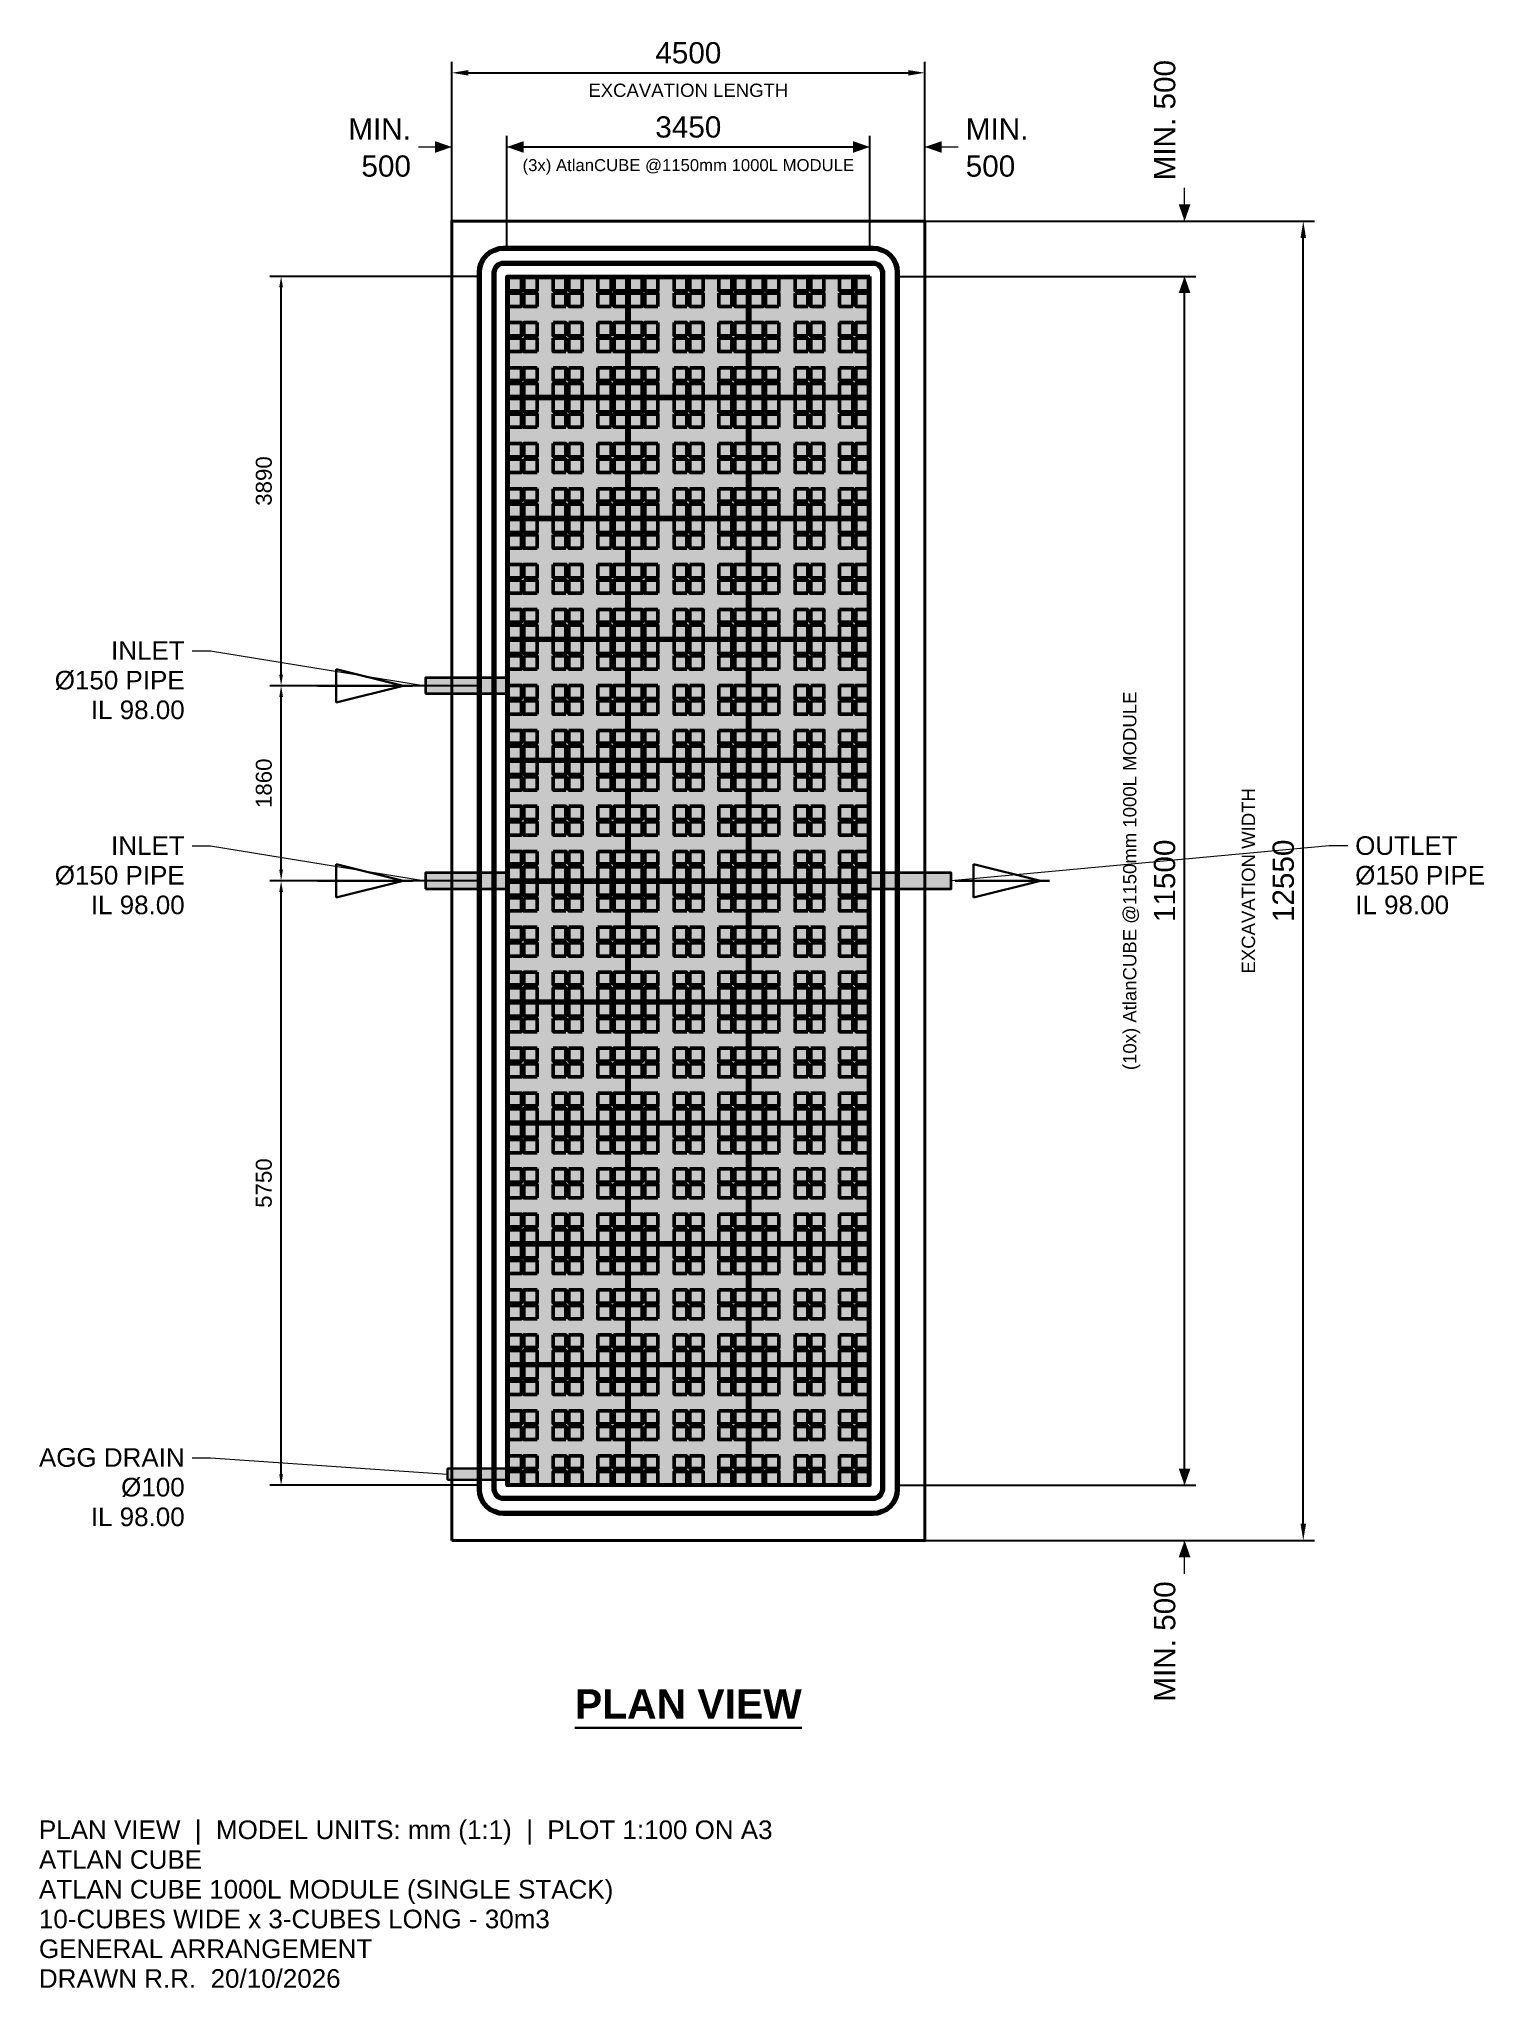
# Model space of a CAD drawing. Header units: millimetres. Extents: x -4451 to 9292, y -4782 to 13758.
import ezdxf
from ezdxf.enums import TextEntityAlignment as Align

# ---------------------------------------------------------------- set-up
doc = ezdxf.new("R2010")
doc.units = ezdxf.units.MM
for name, color, linetype in [('ANNOTATIONS', 7, 'Continuous'), ('DIMENSIONS', 7, 'Continuous'), ('EXCAVATION', 1, 'Continuous'), ('FLOW_INLET', 1, 'Continuous'), ('FLOW_OUTLET', 5, 'Continuous'), ('LEADERS', 7, 'Continuous'), ('MODULE_ART', 7, 'Continuous'), ('PIPES', 7, 'Continuous'), ('TANK', 7, 'Continuous'), ('TITLE', 7, 'Continuous')]:
    doc.layers.add(name, color=color, linetype=linetype)
doc.styles.add('ARIAL', font='arial.ttf')
doc.styles.add('ARIAL_BOLD', font='arialbd.ttf')
doc.dimstyles.get("Standard").update_dxf_attribs({"dimtxt": 2.5, "dimasz": 2.5, "dimexe": 1.25, "dimexo": 0.625, "dimtad": 1, "dimcen": 2.5, "dimazin": 3, "dimtfac": 1, "dimtmove": 0, "dimatfit": 3})

# ---------------------------------------------------------------- blocks, each defined once
blk = doc.blocks.new('atlancube_plan')
at = {"lineweight": -2}
for points in [[(1150, 1150), (0, 1150), (0, 0), (1150, 0)], [(11.4425, 5.727), (1138.5575, 5.727), (1138.5575, 1138.5575), (11.4425, 1138.5575)]]:
    blk.add_lwpolyline(points, close=True, dxfattribs=at)
for points in [[(1018.4055, 583.579), (1018.4055, 709.4465), (1138.5575, 709.4465), (1138.5575, 863.926), (1018.4055, 863.926), (1018.4055, 989.805), (1138.5575, 989.805), (1138.5575, 1012.69), (1018.4055, 1012.69), (1018.4055, 1138.5575), (989.805, 1138.5575), (989.805, 1012.69), (863.926, 1012.69), (863.926, 1138.5575), (715.1735, 1138.5575), (715.1735, 1012.69), (589.306, 1012.69), (589.306, 1138.5575), (560.694, 1138.5575), (560.694, 1012.69), (440.542, 1012.69), (440.542, 1138.5575), (286.074, 1138.5575), (286.074, 1012.69), (160.195, 1012.69), (160.195, 1138.5575), (137.31, 1138.5575), (137.31, 1012.69), (11.4425, 1012.69), (11.4425, 989.805), (137.31, 989.805), (137.31, 863.926), (11.4425, 863.926), (11.4425, 709.4465), (137.31, 709.4465), (137.31, 583.579), (11.4425, 583.579), (11.4425, 560.694), (137.31, 560.694)], [(286.074, 863.926), (160.195, 863.926), (160.195, 989.805)], [(160.195, 989.805), (286.074, 989.805), (286.074, 863.926)], [(440.542, 989.805), (560.694, 989.805), (560.694, 863.926)], [(560.694, 863.926), (440.542, 863.926), (440.542, 989.805)], [(589.306, 989.805), (715.1735, 989.805), (715.1735, 863.926)], [(715.1735, 863.926), (589.306, 863.926), (589.306, 989.805)], [(863.926, 989.805), (989.805, 989.805), (989.805, 863.926)], [(989.805, 863.926), (863.926, 863.926), (863.926, 989.805)], [(137.31, 560.694), (137.31, 434.8265), (11.4425, 434.8265), (11.4425, 280.347), (137.31, 280.347), (137.31, 160.195), (11.4425, 160.195), (11.4425, 131.5945), (137.31, 131.5945), (137.31, 5.727), (160.195, 5.727), (160.195, 131.5945), (286.074, 131.5945), (286.074, 5.727), (440.542, 5.727), (440.542, 131.5945), (560.694, 131.5945), (560.694, 5.727), (589.306, 5.727), (589.306, 131.5945), (715.1735, 131.5945), (715.1735, 5.727), (863.926, 5.727), (863.926, 131.5945), (989.805, 131.5945), (989.805, 5.727), (1018.4055, 5.727), (1018.4055, 131.5945), (1138.5575, 131.5945), (1138.5575, 160.195), (1018.4055, 160.195), (1018.4055, 280.347), (1138.5575, 280.347), (1138.5575, 434.8265), (1018.4055, 434.8265), (1018.4055, 560.694), (1138.5575, 560.694), (1138.5575, 583.579), (1018.4055, 583.579)], [(160.195, 583.579), (160.195, 709.4465), (286.074, 709.4465)], [(286.074, 709.4465), (286.074, 583.579), (160.195, 583.579)], [(160.195, 560.694), (286.074, 560.694), (286.074, 434.8265)], [(286.074, 434.8265), (160.195, 434.8265), (160.195, 560.694)], [(560.694, 583.579), (440.542, 583.579), (440.542, 709.4465)], [(440.542, 709.4465), (560.694, 709.4465), (560.694, 583.579)], [(560.694, 434.8265), (440.542, 434.8265), (440.542, 560.694)], [(440.542, 560.694), (560.694, 560.694), (560.694, 434.8265)], [(715.1735, 583.579), (589.306, 583.579), (589.306, 709.4465)], [(589.306, 709.4465), (715.1735, 709.4465), (715.1735, 583.579)], [(589.306, 560.694), (715.1735, 560.694), (715.1735, 434.8265)], [(715.1735, 434.8265), (589.306, 434.8265), (589.306, 560.694)], [(863.926, 709.4465), (989.805, 709.4465), (989.805, 583.579)], [(989.805, 583.579), (863.926, 583.579), (863.926, 709.4465)], [(863.926, 560.694), (989.805, 560.694), (989.805, 434.8265)], [(989.805, 434.8265), (863.926, 434.8265), (863.926, 560.694)], [(160.195, 160.195), (160.195, 280.347), (286.074, 280.347)], [(286.074, 280.347), (286.074, 160.195), (160.195, 160.195)], [(440.542, 280.347), (560.694, 280.347), (560.694, 160.195)], [(560.694, 160.195), (440.542, 160.195), (440.542, 280.347)], [(715.1735, 160.195), (589.306, 160.195), (589.306, 280.347)], [(589.306, 280.347), (715.1735, 280.347), (715.1735, 160.195)], [(863.926, 280.347), (989.805, 280.347), (989.805, 160.195)], [(989.805, 160.195), (863.926, 160.195), (863.926, 280.347)]]:
    blk.add_lwpolyline(points, dxfattribs=at)

msp = doc.modelspace()

# ---------------------------------------------------------------- linework, layer by layer
at = {"layer": 'ANNOTATIONS', "lineweight": 30}
msp.add_line((647, -2306.5), (2803, -2306.5), dxfattribs=at)
at = {"layer": 'DIMENSIONS', "lineweight": 18}
for p, q in [((-525, 12025), (-525, 12836.4)), ((0, 12025), (0, 12836.4)), ((3450, 12025), (3450, 12836.4)), ((3975, 12025), (3975, 12836.4)), ((-842.5, 12730.6), (-525, 12730.6)), ((0, 12730.6), (317.5, 12730.6)), ((3132.5, 12730.6), (3450, 12730.6)), ((3975, 12730.6), (4292.5, 12730.6)), ((6444.4, 12025), (6444.4, 12342.5)), ((3975, 12025), (6550.3, 12025)), ((3975, 11500), (6550.3, 11500)), ((6444.4, 11182.5), (6444.4, 11500)), ((6444.4, 0), (6444.4, 317.5)), ((3975, 0), (6550.3, 0)), ((3975, -525), (6550.3, -525)), ((6444.4, -842.5), (6444.4, -525))]:
    msp.add_line(p, q, dxfattribs=at)
at = {"layer": 'DIMENSIONS'}
for points in [[(-525, 12730.6), (-683.8, 12786.1), (-683.8, 12675)], [(0, 12730.6), (158.7, 12675), (158.7, 12786.1)], [(3450, 12730.6), (3291.2, 12786.1), (3291.2, 12675)], [(3975, 12730.6), (4133.8, 12675), (4133.8, 12786.1)], [(6444.4, 12025), (6500, 12183.8), (6388.9, 12183.8)], [(6444.4, 11500), (6388.9, 11341.2), (6500, 11341.2)], [(6444.4, 0), (6500, 158.7), (6388.9, 158.7)], [(6444.4, -525), (6388.9, -683.8), (6500, -683.8)]]:
    msp.add_solid(points, dxfattribs=at)
at = {"layer": 'EXCAVATION', "lineweight": 40, "true_color": 0x800000}
msp.add_lwpolyline([(-525, -525), (3975, -525), (3975, 12025), (-525, 12025)], close=True, dxfattribs=at)
at = {"layer": 'FLOW_INLET', "color": 1, "lineweight": 30}
for p, q in [((-1799.2, 7606), (-899.6, 7606)), ((-1622.8, 7764.8), (-987.8, 7606)), ((-1622.8, 7447.3), (-1622.8, 7764.8)), ((-1622.8, 7447.3), (-987.8, 7606)), ((-1799.2, 5750), (-899.6, 5750)), ((-1622.8, 5908.8), (-987.8, 5750)), ((-1622.8, 5591.2), (-1622.8, 5908.8)), ((-1622.8, 5591.2), (-987.8, 5750))]:
    msp.add_line(p, q, dxfattribs=at)
at = {"layer": 'FLOW_OUTLET', "color": 5, "lineweight": 30}
for p, q in [((4261.4, 5750), (5161, 5750)), ((4437.8, 5908.8), (5072.8, 5750)), ((4437.8, 5591.2), (4437.8, 5908.8)), ((4437.8, 5591.2), (5072.8, 5750))]:
    msp.add_line(p, q, dxfattribs=at)
at = {"layer": 'LEADERS', "lineweight": 18}
for p, q in [((-2994.4, 7937.6), (-2818.1, 7937.6)), ((-2818.1, 7937.6), (-776.1, 7606)), ((-2994.4, 6081.6), (-2818.1, 6081.6)), ((-2818.1, 6081.6), (-776.1, 5750)), ((7820.3, 6081.6), (4226.1, 5750)), ((7996.7, 6081.6), (7820.3, 6081.6)), ((-2994.4, 261.1), (-2818.1, 261.1)), ((-2818.1, 261.1), (-564.4, 105.8))]:
    msp.add_line(p, q, dxfattribs=at)
at = {"layer": 'MODULE_ART', "true_color": 0x999999}
msp.add_solid([(0, 0), (3450, 0), (0, 11500), (3450, 11500)], dxfattribs=at)
at = {"layer": 'PIPES', "lineweight": 35}
for points in [[(-776.1, 7531), (0, 7531), (0, 7681), (-776.1, 7681)], [(-776.1, 5675), (0, 5675), (0, 5825), (-776.1, 5825)], [(3450, 5675), (4226.1, 5675), (4226.1, 5825), (3450, 5825)]]:
    msp.add_lwpolyline(points, close=True, dxfattribs=at)
at = {"layer": 'PIPES', "lineweight": 30}
msp.add_lwpolyline([(-564.4, 52.9), (0, 52.9), (0, 158.7), (-564.4, 158.7)], close=True, dxfattribs=at)
at = {"layer": 'PIPES', "true_color": 0xbfbfbf}
for points in [[(-776.1, 7531), (0, 7531), (-776.1, 7681), (0, 7681)], [(-776.1, 5675), (0, 5675), (-776.1, 5825), (0, 5825)], [(3450, 5675), (4226.1, 5675), (3450, 5825), (4226.1, 5825)], [(-564.4, 52.9), (0, 52.9), (-564.4, 158.7), (0, 158.7)]]:
    msp.add_solid(points, dxfattribs=at)
at = {"layer": 'TANK', "lineweight": 80}
for points in [[(3485.3, -264.6), (3530, -260.2), (3573, -247.1), (3612.7, -225.9), (3647.4, -197.4), (3675.9, -162.7), (3697.1, -123), (3710.2, -80), (3714.6, -35.3), (3714.6, 11535.3), (3710.2, 11580), (3697.1, 11623), (3675.9, 11662.7), (3647.4, 11697.4), (3612.7, 11725.9), (3573, 11747.1), (3530, 11760.2), (3485.3, 11764.6), (-35.3, 11764.6), (-80, 11760.2), (-123, 11747.1), (-162.7, 11725.9), (-197.4, 11697.4), (-225.9, 11662.7), (-247.1, 11623), (-260.2, 11580), (-264.6, 11535.3), (-264.6, -35.3), (-260.2, -80), (-247.1, -123), (-225.9, -162.7), (-197.4, -197.4), (-162.7, -225.9), (-123, -247.1), (-80, -260.2), (-35.3, -264.6)], [(3485.3, -123.5), (3502.5, -121.8), (3519, -116.8), (3534.3, -108.6), (3547.6, -97.6), (3558.6, -84.3), (3566.8, -69), (3571.8, -52.5), (3573.5, -35.3), (3573.5, 11535.3), (3571.8, 11552.5), (3566.8, 11569), (3558.6, 11584.3), (3547.6, 11597.6), (3534.3, 11608.6), (3519, 11616.8), (3502.5, 11621.8), (3485.3, 11623.5), (-35.3, 11623.5), (-52.5, 11621.8), (-69, 11616.8), (-84.3, 11608.6), (-97.6, 11597.6), (-108.6, 11584.3), (-116.8, 11569), (-121.8, 11552.5), (-123.5, 11535.3), (-123.5, -35.3), (-121.8, -52.5), (-116.8, -69), (-108.6, -84.3), (-97.6, -97.6), (-84.3, -108.6), (-69, -116.8), (-52.5, -121.8), (-35.3, -123.5)]]:
    msp.add_lwpolyline(points, close=True, dxfattribs=at)

# ---------------------------------------------------------------- block references
at = {"layer": 'MODULE_ART', "lineweight": 50}
for p in [(0, 10350), (1150, 10350), (2300, 10350), (0, 9200), (1150, 9200), (2300, 9200), (0, 8050), (1150, 8050), (2300, 8050), (0, 6900), (1150, 6900), (2300, 6900), (0, 5750), (1150, 5750), (2300, 5750), (0, 4600), (1150, 4600), (2300, 4600), (0, 3450), (1150, 3450), (2300, 3450), (0, 2300), (1150, 2300), (2300, 2300), (0, 1150), (1150, 1150), (2300, 1150), (0, 0), (1150, 0), (2300, 0)]:
    msp.add_blockref('atlancube_plan', p, dxfattribs=at)

# ---------------------------------------------------------------- texts
at = {"layer": 'ANNOTATIONS', "style": 'ARIAL'}
for s, p in [('INLET', (-3065, 7852.9)), ('Ø150 PIPE', (-3065, 7570.7)), ('IL 98.00', (-3065, 7288.5)), ('INLET', (-3065, 5996.9)), ('Ø150 PIPE', (-3065, 5714.7)), ('IL 98.00', (-3065, 5432.5)), ('AGG DRAIN', (-3065, 176.4)), ('Ø100', (-3065, -105.8)), ('IL 98.00', (-3065, -388.1))]:
    msp.add_text(s, height=176.81, dxfattribs=at).set_placement(p, align=Align.RIGHT)
for s, p in [('OUTLET', (8067.2, 5996.9)), ('Ø150 PIPE', (8067.2, 5714.7)), ('IL 98.00', (8067.2, 5432.5))]:
    msp.add_text(s, height=176.81, dxfattribs=at).set_placement(p)
at = {"layer": 'ANNOTATIONS', "style": 'ARIAL_BOLD'}
msp.add_text('PLAN VIEW', height=277.85, dxfattribs=at).set_placement((1725, -2218.3), align=Align.CENTER)
at = {"layer": 'DIMENSIONS', "style": 'ARIAL'}
msp.add_text('MIN. 500', height=202.07, rotation=90, dxfattribs=at).set_placement((6356.2, 12413.1))
for s, height, p in [('EXCAVATION LENGTH', 126.294, (1725, 13206.8)), ('(3x) AtlanCUBE @1150mm 1000L MODULE', 113.665, (1725, 12501.2))]:
    msp.add_text(s, height=height, dxfattribs=at).set_placement(p, align=Align.CENTER)
for s, p in [('MIN.', (-913.1, 12801.1)), ('500', (-913.1, 12448.3))]:
    msp.add_text(s, height=202.07, dxfattribs=at).set_placement(p, align=Align.RIGHT)
for s, p in [('MIN.', (4363.1, 12801.1)), ('500', (4363.1, 12448.3))]:
    msp.add_text(s, height=202.07, dxfattribs=at).set_placement(p)
for s, p in [('(10x) AtlanCUBE @1150mm 1000L MODULE', (5985.8, 5750)), ('EXCAVATION WIDTH', (7114.7, 5750))]:
    msp.add_text(s, height=126.294, rotation=90, dxfattribs=at).set_placement(p, align=Align.CENTER)
msp.add_text('MIN. 500', height=202.07, rotation=90, dxfattribs=at).set_placement((6356.2, -913.1), align=Align.RIGHT)
at = {"layer": 'TITLE', "style": 'ARIAL'}
for s, height, p in [('PLAN VIEW  |  MODEL UNITS: mm (1:1)  |  PLOT 1:100 ON A3', 176.812, (-4450.9, -3364.9)), ('ATLAN CUBE', 176.81, (-4450.9, -3647.8)), ('ATLAN CUBE 1000L MODULE (SINGLE STACK)', 176.812, (-4450.9, -3930.7)), ('10-CUBES WIDE x 3-CUBES LONG - 30m3', 176.812, (-4450.9, -4213.6)), ('GENERAL ARRANGEMENT', 176.812, (-4450.9, -4496.5)), ('DRAWN R.R.  20/10/2026', 176.812, (-4450.9, -4779.4))]:
    msp.add_text(s, height=height, dxfattribs=at).set_placement(p)

# ---------------------------------------------------------------- dimensions: what is measured, and where the dimension line sits
at = {"layer": 'DIMENSIONS'}
for base, p1, p2 in [((-525, 13436.1), (-525, 12025), (3975, 12025)), ((0, 12730.6), (0, 11764.6), (3450, 11764.6))]:
    msp.add_linear_dim(base=base, p1=p1, p2=p2, dimstyle='Standard', override={"dimtxt": 202.071111, "dimasz": 158.75, "dimexe": 105.833333, "dimexo": 0, "dimgap": 88.194444, "dimtad": 1, "dimtih": 0, "dimtoh": 0, "dimdec": 0, "dimtxsty": 'ARIAL', "dimclrd": 7, "dimclre": 7, "dimclrt": 7}, dxfattribs=at).render()
for base, p1, p2, override in [((7573.3, -525), (3975, -525), (3975, 12025), {"dimtxt": 202.071111, "dimasz": 158.75, "dimexe": 105.833333, "dimexo": 0, "dimgap": 88.194444, "dimtad": 1, "dimtih": 0, "dimtoh": 0, "dimdec": 0, "dimtxsty": 'ARIAL', "dimclrd": 7, "dimclre": 7, "dimclrt": 7}), ((6444.4, 0), (3714.6, 0), (3714.6, 11500), {"dimtxt": 202.071111, "dimasz": 158.75, "dimexe": 105.833333, "dimexo": 0, "dimgap": 88.194444, "dimtad": 1, "dimtih": 0, "dimtoh": 0, "dimdec": 0, "dimtxsty": 'ARIAL', "dimclrd": 7, "dimclre": 7, "dimclrt": 7}), ((-2147.8, 0), (-264.6, 0), (-264.6, 5750), {"dimtxt": 151.553333, "dimasz": 105.833333, "dimexe": 105.833333, "dimexo": 0, "dimgap": 88.194444, "dimtad": 1, "dimtih": 0, "dimtoh": 0, "dimdec": 0, "dimtxsty": 'ARIAL', "dimclrd": 7, "dimclre": 7, "dimclrt": 7})]:
    msp.add_linear_dim(base=base, p1=p1, p2=p2, angle=90, dimstyle='Standard', override=override, dxfattribs=at).render()
for base, p1, p2, text in [((-2147.8, 7606), (-264.6, 7606), (-264.6, 11500), '3890'), ((-2147.8, 5750), (-264.6, 5750), (-264.6, 7606), '1860')]:
    msp.add_linear_dim(base=base, p1=p1, p2=p2, angle=90, text=text, dimstyle='Standard', override={"dimtxt": 151.553333, "dimasz": 105.833333, "dimexe": 105.833333, "dimexo": 0, "dimgap": 88.194444, "dimtad": 1, "dimtih": 0, "dimtoh": 0, "dimdec": 0, "dimtxsty": 'ARIAL', "dimclrd": 7, "dimclre": 7, "dimclrt": 7}, dxfattribs=at).render()

doc.saveas('drawing.dxf')
